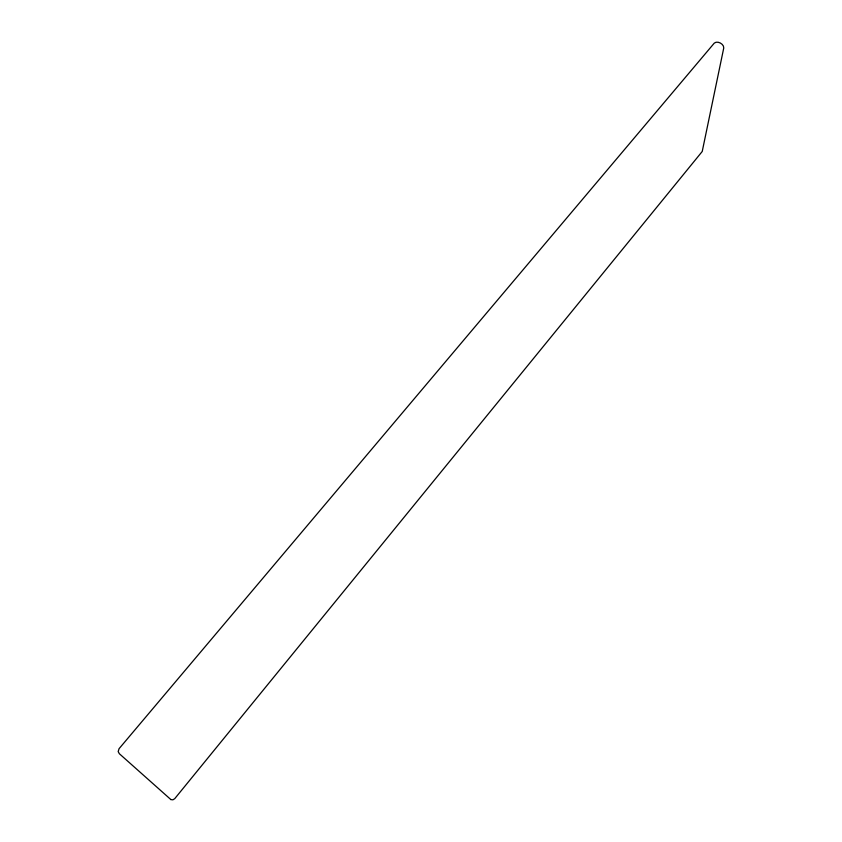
<?xml version="1.0" encoding="UTF-8"?>
<svg xmlns="http://www.w3.org/2000/svg" width="842" height="842" viewBox="0 0 842 842"><rect width="100%" height="100%" fill="white"/><g stroke="black" fill="none" stroke-linecap="round" stroke-linejoin="round"><path stroke-width="1.26" d="M170.747 799.521L172.894 799.826L174.726 798.679L702.228 151.476L723.752 48.005C724.131 43.963 717.352 40.353 714.279 43.121L119.048 748.717L118.185 751.601L119.364 753.737L170.884 799.584"/></g></svg>
